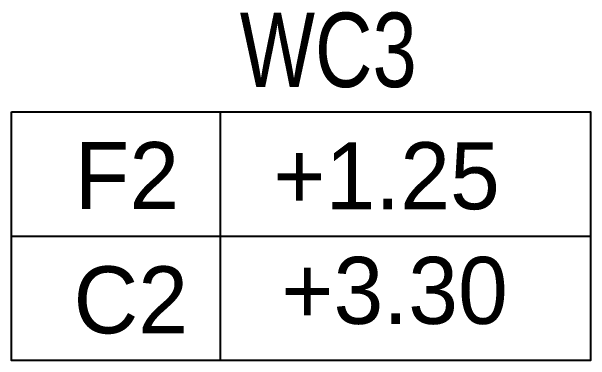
# Model space of a CAD drawing. Header units: inches. Extents: x -1366 to 1200, y -585 to 2545.
# Drawn here: x 529.823 to 531.378, y 1790.985 to 1791.923 of the extents above; entities that cross this region are included whole.
import ezdxf
from ezdxf.enums import TextEntityAlignment as Align

# ---------------------------------------------------------------- set-up
doc = ezdxf.new("R2010")
doc.units = ezdxf.units.IN
doc.header["$MEASUREMENT"] = 0
doc.layers.add('A-Spec', color=2, linetype='CONTINUOUS')
doc.styles.add('ANGS', font='CordiaUPC2.ttf', dxfattribs={"width": 0.8})
doc.styles.add('CodiaUPC', font='CordiaUPC2.ttf')
doc.styles.add('Cordia2', font='CordiaUPC2.ttf', dxfattribs={"width": 0.8})

# ---------------------------------------------------------------- blocks, each defined once
blk = doc.blocks.new('room1')
at = {"layer": 'A-Spec', "linetype": 'Continuous'}
for p, q in [((-0.6328, 0), (-0.6328, -0.9)), ((-1.3874, -0.45), (0.7071, -0.45))]:
    blk.add_line(p, q, dxfattribs=at)
blk.add_lwpolyline([(-1.3874, 0), (0.7071, 0), (0.7071, -0.9), (-1.3874, -0.9)], close=True, dxfattribs=at)
at = {"layer": 'A-Spec', "color": 3, "style": 'CodiaUPC'}
for tag, p in [('101', (-1.22, -0.2463)), ("SHV'", (0.6213, -0.2463))]:
    blk.add_attdef(tag, text='', height=0.2, dxfattribs=at).set_placement(p, align=Align.MIDDLE_CENTER)
at = {"layer": 'A-Spec', "color": 3, "style": 'Cordia2'}
for tag, p in [('F0', (-1.4025, -0.675)), ('%%P0.00', (-0.5983, -0.675)), ('+0.00', (0.7206, -0.675)), ('C0', (1.2303, -0.6807))]:
    blk.add_attdef(tag, text='', height=0.18, dxfattribs=at).set_placement(p, align=Align.MIDDLE)

msp = doc.modelspace()

# ---------------------------------------------------------------- block references
at = {"layer": 'A-Spec', "linetype": 'Continuous'}
ref = msp.add_blockref('room1', (530.8534, 1791.6534), dxfattribs=dict(at, xscale=0.7425000000000637, yscale=0.7425000000000637, zscale=0.7425000000000637))
ref.add_attrib('F0', 'F2', dxfattribs={"color": 3, "height": 0.18, "style": 'Cordia2'}).set_placement((530.1332, 1791.4832), align=Align.MIDDLE)
ref.add_attrib('%%P0.00', '+1.25', dxfattribs={"color": 3, "height": 0.18, "style": 'Cordia2'}).set_placement((530.8306, 1791.4815), align=Align.MIDDLE)
ref.add_attrib("SHV'", 'WC3', dxfattribs={"color": 3, "height": 0.2, "style": 'ANGS', "width": 0.8}).set_placement((530.6742, 1791.8196), align=Align.MIDDLE_CENTER)
ref.add_attrib('+0.00', '+3.30', dxfattribs={"color": 3, "height": 0.18, "style": 'Cordia2'}).set_placement((530.8521, 1791.1734), align=Align.MIDDLE)
ref.add_attrib('C0', 'C2', dxfattribs={"color": 3, "height": 0.18, "style": 'Cordia2'}).set_placement((530.1436, 1791.148), align=Align.MIDDLE)

doc.saveas('drawing.dxf')
